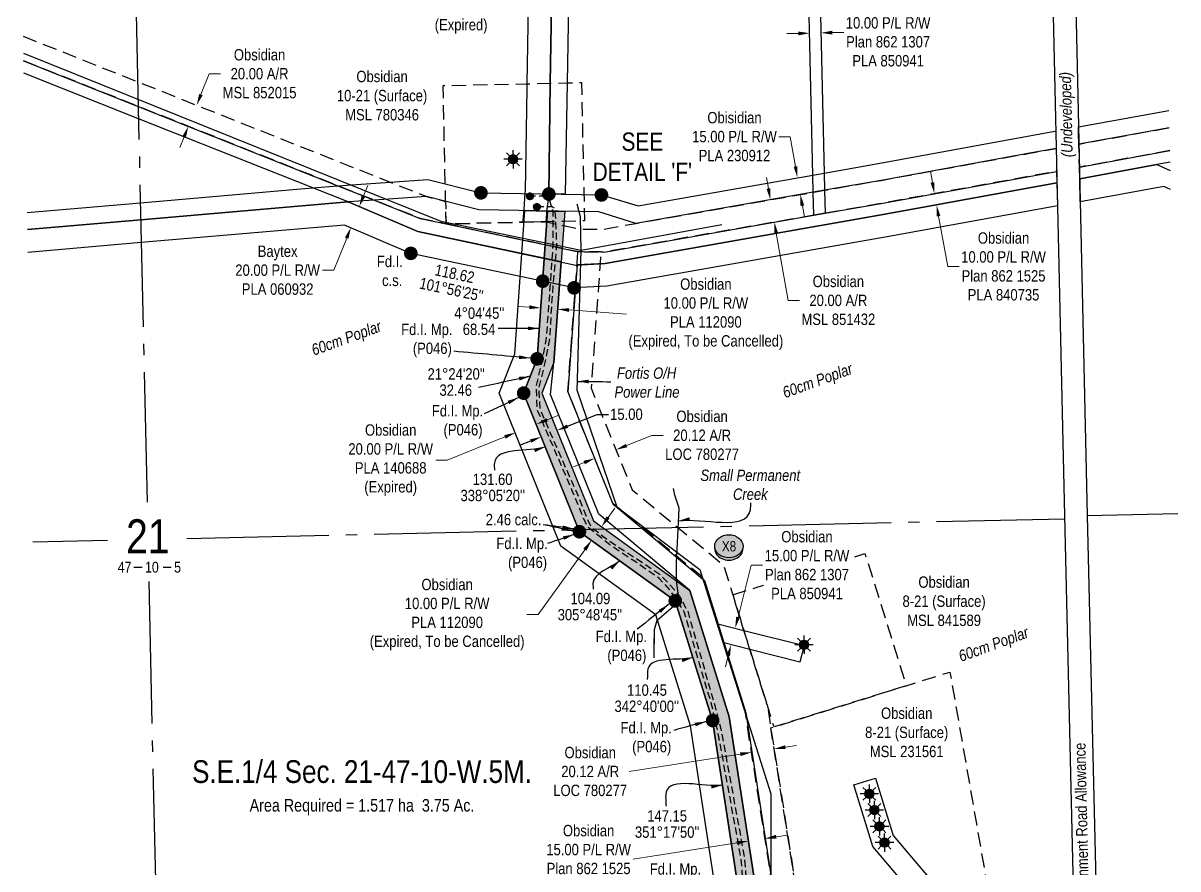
# Model space of a CAD drawing. Extents: x 606847 to 616975, y 5877213 to 5883625.
# Drawn here: x 606865 to 607882, y 5880820 to 5881564 of the extents above; entities that cross this region are included whole.
import ezdxf
from ezdxf.enums import TextEntityAlignment as Align

# ---------------------------------------------------------------- set-up
doc = ezdxf.new("R2010")
doc.units = 0
doc.header["$LTSCALE"] = 5
doc.header["$PDMODE"] = 34
doc.header["$PDSIZE"] = 0.03
for name, pattern in [('foc-ACCESSROAD', [3.75, 2.5, -1.25]), ('foc-QUARTERLINE', [33, 25, -3, 2, -3]), ('UG_PIPE', [1.875, 1.25, -0.625])]:
    doc.linetypes.add(name, pattern=pattern)
doc.layers.get('Defpoints').update_dxf_attribs({"color": 9})
for name, color, linetype in [('10', 1, 'Continuous'), ('9', 3, 'Continuous'), ('AS-PIPE-UG', 44, 'UG_PIPE'), ('AS-POWER', 104, 'foc-POWER'), ('AS-POWER-T', 104, 'Continuous'), ('AS-SYMBOL', 7, 'Continuous'), ('C-AR', 13, 'foc-ACCESSROAD'), ('C-RW', 13, 'Continuous'), ('C-SYMBOL', 7, 'Continuous'), ('C-WS', 13, 'foc-ACCESSROAD'), ('C-WS-S', 8, 'Continuous'), ('DETAIL-T', 7, 'Continuous'), ('F-RW', 190, 'Continuous'), ('L-AREAREQUIRED', 7, 'Continuous'), ('L-BD', 7, 'Continuous'), ('L-MON', 1, 'Continuous'), ('L-QSEC', 8, 'foc-QUARTERLINE'), ('L-ROAD-T', 7, 'Continuous'), ('L-SEC', 7, 'Continuous'), ('L-SECLBL', 7, 'Continuous'), ('L-SECQ', 8, 'foc-QUARTERLINE'), ('P-CROSSINGS', 250, 'Continuous'), ('P-PROPOSED', 10, 'Continuous'), ('P-PROPOSED-H', 21, 'Continuous'), ('P-TXT', 4, 'Continuous'), ('T-BUSH-T', 110, 'Continuous'), ('T-WATER', 160, 'Continuous'), ('T-WATER-T', 170, 'Continuous')]:
    doc.layers.add(name, color=color, linetype=linetype)
for name, color, linetype, lineweight in [('C-AR-T', 13, 'Continuous', 9), ('C-RW-T', 13, 'Continuous', 9), ('C-WS-T', 13, 'Continuous', 9), ('F-RW-T', 190, 'Continuous', 9), ('T-TEXT', 48, 'Continuous', 18)]:
    doc.layers.add(name, color=color, linetype=linetype, lineweight=lineweight)
doc.styles.add('100L', font='ARIALN.TTF', dxfattribs={"height": 11})
doc.styles.add('175L', font='ARIALN.TTF', dxfattribs={"height": 20})
doc.styles.add('80CG', font='ARIALN.TTF', dxfattribs={"height": 10})
doc.styles.add('80L', font='ARIALN.TTF', dxfattribs={"height": 10})
doc.styles.add('80LS', font='ARIALNI.TTF', dxfattribs={"height": 10})
doc.styles.add('Crossing', font='ARIALN.TTF', dxfattribs={"height": 10})
doc.styles.add('foc-LtypeFont', font='ARIALN.TTF', dxfattribs={"height": 7.35})
doc.styles.add('SIMPLEX', font='ARIALN.TTF')
doc.linetypes.add('foc-POWER', pattern='A,6,-1,["P",foc-LtypeFont,S=0.2,R=0,X=-0.625,Y=-0.75],-1.24,4', length=12.24)
doc.linetypes.add('foc-TOPO-flowdirection-NOLINE', pattern='A,0,[">",foc-LtypeFont,S=0.3,R=0,X=0,Y=-0.945],-20,[">",foc-LtypeFont,S=0.3,R=0,X=0,Y=-0.945],0', length=20)
doc.dimstyles.new('Compass 5 000', dxfattribs={"dimscale": 5, "dimtxt": 9, "dimasz": 2, "dimexe": 0.2, "dimexo": 0.0625, "dimgap": 0.5, "dimtad": 0, "dimtih": 1, "dimtoh": 1, "dimzin": 0, "dimdsep": 46, "dimtxsty": '80CG', "dimcen": 0.1, "dimse1": 1, "dimse2": 1, "dimclrd": 256, "dimclrt": 256, "dimaunit": 1, "dimadec": 4, "dimazin": 0, "dimtfac": 0.06, "dimtofl": 0, "dimtmove": 0, "dimatfit": 1, "dimfxl": 0.2, "dimtolj": 1, "dimtzin": 0, "dimlwd": -1, "dimarcsym": 0})

# ---------------------------------------------------------------- blocks, each defined once
blk = doc.blocks.new('L-SECLBL')
at = {"layer": '9', "color": 7}
for p, q in [((-5.1, -27.8), (-12.3, -27.8)), ((20.7, -27.8), (13.5, -27.8))]:
    blk.add_line(p, q, dxfattribs=at)
at = {"layer": '10', "color": 2, "style": 'SIMPLEX'}
blk.add_attdef('SEC', text='', height=30, dxfattribs=at).set_placement((0, 0), align=Align.MIDDLE)
at = {"layer": '10', "color": 5, "style": '80L'}
blk.add_attdef('TWP', text='', height=9.5, dxfattribs=at).set_placement((-14.4, -27.4), align=Align.MIDDLE_RIGHT)
blk.add_attdef('RGE', text='', height=9.5, dxfattribs=at).set_placement((3.6, -27.4), align=Align.MIDDLE_CENTER)
blk.add_attdef('MER', text='', height=9.5, dxfattribs=at).set_placement((23.2, -27.4), align=Align.MIDDLE_LEFT)
blk = doc.blocks.new('*D420')
at = {"layer": 'Defpoints', "color": 0, "transparency": 16777216}
for p in [(607192.3, 5881390.4), (607153.7, 5881384.3), (607184.9, 5881371.9)]:
    blk.add_point(p, dxfattribs=at)
at = {"layer": 'F-RW-T', "transparency": 16777216}
for p, q in [((607164.8, 5881412.1), (607168.5, 5881421.4)), ((607150, 5881375), (607138.8, 5881346.7)), ((607138.8, 5881346.7), (607128.8, 5881346.7))]:
    blk.add_line(p, q, dxfattribs=at)
for points in [[(607163.2, 5881412.8), (607166.3, 5881411.5), (607161.1, 5881402.9)], [(607148.4, 5881375.6), (607151.5, 5881374.4), (607153.7, 5881384.3)]]:
    blk.add_solid(points, dxfattribs=at)
at = {"layer": 'F-RW-T', "transparency": 16777216, "insert": (607089.2, 5881346.7), "char_height": 10, "attachment_point": 5, "style": '80CG'}
blk.add_mtext('\\A1;Baytex\\P20.00 P/L R/W\\PPLA 060932', dxfattribs=at)
blk = doc.blocks.new('*D430')
at = {"layer": 'C-AR-T', "transparency": 16777216}
for p, q in [((607396.2, 5881192.3), (607418.5, 5881201.3)), ((607418.5, 5881201.3), (607428.5, 5881201.3)), ((607359, 5881177.3), (607349.7, 5881173.6))]:
    blk.add_line(p, q, dxfattribs=at)
for points in [[(607395.6, 5881193.8), (607396.9, 5881190.8), (607387, 5881188.6)], [(607358.4, 5881178.9), (607359.6, 5881175.8), (607368.3, 5881181)]]:
    blk.add_solid(points, dxfattribs=at)
at = {"layer": 'Defpoints', "color": 0, "transparency": 16777216}
for p in [(607366.3, 5881186), (607385, 5881193.5), (607387, 5881188.6)]:
    blk.add_point(p, dxfattribs=at)
at = {"layer": 'C-AR-T', "transparency": 16777216, "insert": (607462.8, 5881201.3), "char_height": 10, "attachment_point": 5, "style": '80CG'}
blk.add_mtext('\\A1;Obsidian\\P20.12 A/R\\PLOC 780277', dxfattribs=at)
blk = doc.blocks.new('*D431')
at = {"layer": 'C-AR-T', "transparency": 16777216}
for p, q in [((607536.1, 5880926.8), (607545.9, 5880928.3)), ((607496.4, 5880920.6), (607398.6, 5880905.3))]:
    blk.add_line(p, q, dxfattribs=at)
for points in [[(607496.2, 5880922.2), (607496.7, 5880918.9), (607506.3, 5880922.1)], [(607535.8, 5880928.4), (607536.3, 5880925.1), (607526.2, 5880925.2)]]:
    blk.add_solid(points, dxfattribs=at)
at = {"layer": 'Defpoints', "color": 0, "transparency": 16777216}
for p in [(607506.3, 5880922.1), (607509, 5880905), (607528.9, 5880908.1)]:
    blk.add_point(p, dxfattribs=at)
at = {"layer": 'C-AR-T', "transparency": 16777216, "insert": (607364.3, 5880905.3), "char_height": 10, "attachment_point": 5, "style": '80CG'}
blk.add_mtext('\\A1;Obsidian\\P20.12 A/R\\PLOC 780277', dxfattribs=at)
blk = doc.blocks.new('*D441')
at = {"layer": 'C-AR-T', "transparency": 16777216}
for p, q in [((607521.2, 5881418.6), (607519.5, 5881428.4)), ((607528.1, 5881379.2), (607538.5, 5881320.1)), ((607538.5, 5881320.1), (607548.5, 5881320.1))]:
    blk.add_line(p, q, dxfattribs=at)
for points in [[(607522.8, 5881418.8), (607519.5, 5881418.3), (607522.9, 5881408.7)], [(607529.7, 5881379.5), (607526.5, 5881378.9), (607526.4, 5881389)]]:
    blk.add_solid(points, dxfattribs=at)
at = {"layer": 'Defpoints', "color": 0, "transparency": 16777216}
for p in [(607456.1, 5881397), (607526.4, 5881389), (607459.6, 5881377.3)]:
    blk.add_point(p, dxfattribs=at)
at = {"layer": 'C-AR-T', "transparency": 16777216, "insert": (607582.7, 5881320.1), "char_height": 10, "attachment_point": 5, "style": '80CG'}
blk.add_mtext('\\A1;Obsidian\\P20.00 A/R\\PMSL 851432', dxfattribs=at)
blk = doc.blocks.new('*D442')
at = {"layer": 'C-AR-T', "transparency": 16777216}
for p, q in [((607021.7, 5881501.3), (607029, 5881519.7)), ((607029, 5881519.7), (607039, 5881519.7)), ((607006.9, 5881464.2), (607003.2, 5881454.9))]:
    blk.add_line(p, q, dxfattribs=at)
for points in [[(607020.1, 5881501.9), (607023.2, 5881500.7), (607018, 5881492)], [(607005.4, 5881464.8), (607008.5, 5881463.5), (607010.6, 5881473.4)]]:
    blk.add_solid(points, dxfattribs=at)
at = {"layer": 'Defpoints', "color": 0, "transparency": 16777216}
for p in [(607018, 5881492), (607034, 5881485.6), (607026.6, 5881467.1)]:
    blk.add_point(p, dxfattribs=at)
at = {"layer": 'C-AR-T', "transparency": 16777216, "insert": (607073.3, 5881519.7), "char_height": 10, "attachment_point": 5, "style": '80CG'}
blk.add_mtext('\\A1;Obsidian\\P20.00 A/R\\PMSL 852015', dxfattribs=at)
blk = doc.blocks.new('*D456')
at = {"layer": 'C-RW-T', "transparency": 16777216}
for p, q in [((607547.4, 5881555.2), (607537.4, 5881555)), ((607577.4, 5881555.9), (607587.4, 5881556.1))]:
    blk.add_line(p, q, dxfattribs=at)
for points in [[(607547.4, 5881556.9), (607547.5, 5881553.5), (607557.4, 5881555.4)], [(607577.4, 5881557.6), (607577.4, 5881554.2), (607567.4, 5881555.7)]]:
    blk.add_solid(points, dxfattribs=at)
at = {"layer": 'Defpoints', "color": 0, "transparency": 16777216}
for p in [(607567.4, 5881555.7), (607558.2, 5881520.1), (607568.2, 5881520.4)]:
    blk.add_point(p, dxfattribs=at)
at = {"layer": 'C-RW-T', "transparency": 16777216, "insert": (607626.5, 5881556.1), "char_height": 10, "attachment_point": 5, "style": '80CG'}
blk.add_mtext('\\A1;Obsidian\\P10.00 P/L R/W\\PPlan 862 1307\\PPLA 850941', dxfattribs=at)
blk = doc.blocks.new('*D457')
at = {"layer": 'C-RW-T', "transparency": 16777216}
for p, q in [((607665.5, 5881423.9), (607663.7, 5881433.8)), ((607670.9, 5881394.4), (607679, 5881350)), ((607679, 5881350), (607689, 5881350))]:
    blk.add_line(p, q, dxfattribs=at)
for points in [[(607667.2, 5881424.2), (607663.9, 5881423.6), (607667.3, 5881414.1)], [(607672.5, 5881394.7), (607669.3, 5881394.1), (607669.1, 5881404.3)]]:
    blk.add_solid(points, dxfattribs=at)
at = {"layer": 'Defpoints', "color": 0, "transparency": 16777216}
for p in [(607680.6, 5881416.5), (607669.1, 5881404.3), (607682.4, 5881406.7)]:
    blk.add_point(p, dxfattribs=at)
at = {"layer": 'C-RW-T', "transparency": 16777216, "insert": (607728.1, 5881350), "char_height": 10, "attachment_point": 5, "style": '80CG'}
blk.add_mtext('\\A1;Obsidian\\P10.00 P/L R/W\\PPlan 862 1525\\PPLA 840735', dxfattribs=at)
blk = doc.blocks.new('*D458')
at = {"layer": 'C-RW-T', "transparency": 16777216}
for p, q in [((607493.4, 5880842.5), (607402, 5880828.2)), ((607528, 5880847.9), (607537.9, 5880849.4))]:
    blk.add_line(p, q, dxfattribs=at)
for points in [[(607493.2, 5880844.1), (607493.7, 5880840.8), (607503.3, 5880844)], [(607527.8, 5880849.5), (607528.3, 5880846.2), (607518.1, 5880846.3)]]:
    blk.add_solid(points, dxfattribs=at)
at = {"layer": 'Defpoints', "color": 0, "transparency": 16777216}
for p in [(607502, 5880852.7), (607516.8, 5880855.1), (607503.3, 5880844)]:
    blk.add_point(p, dxfattribs=at)
at = {"layer": 'C-RW-T', "transparency": 16777216, "insert": (607362.9, 5880828.2), "char_height": 10, "attachment_point": 5, "style": '80CG'}
blk.add_mtext('\\A1;Obsidian\\P15.00 P/L R/W\\PPlan 862 1525\\PPLA 840735', dxfattribs=at)
blk = doc.blocks.new('*D472')
at = {"layer": 'C-RW-T', "transparency": 16777216}
for p, q in [((607310.8, 5881314.2), (607300.8, 5881314.9)), ((607345.7, 5881311.7), (607396.2, 5881308))]:
    blk.add_line(p, q, dxfattribs=at)
for points in [[(607310.9, 5881315.8), (607310.7, 5881312.5), (607320.8, 5881313.5)], [(607345.8, 5881313.3), (607345.6, 5881310), (607335.7, 5881312.4)]]:
    blk.add_solid(points, dxfattribs=at)
at = {"layer": 'Defpoints', "color": 0, "transparency": 16777216}
for p in [(607320.8, 5881313.5), (607319.6, 5881297.5), (607334.6, 5881296.4)]:
    blk.add_point(p, dxfattribs=at)
at = {"layer": 'C-RW-T', "transparency": 16777216, "insert": (607466.1, 5881308), "char_height": 10, "attachment_point": 5, "style": '80CG'}
blk.add_mtext('\\A1;Obsidian\\P10.00 P/L R/W\\PPLA 112090\\P(Expired, To be Cancelled)', dxfattribs=at)
blk = doc.blocks.new('*D474')
at = {"layer": 'C-RW-T', "transparency": 16777216}
for p, q in [((607300.2, 5881586.3), (607290.2, 5881586.4)), ((607340.2, 5881585.6), (607350.2, 5881585.4))]:
    blk.add_line(p, q, dxfattribs=at)
for points in [[(607300.2, 5881587.9), (607300.2, 5881584.6), (607310.2, 5881586.1)], [(607340.3, 5881587.3), (607340.2, 5881583.9), (607330.2, 5881585.8)]]:
    blk.add_solid(points, dxfattribs=at)
at = {"layer": 'Defpoints', "color": 0, "transparency": 16777216}
for p in [(607312.3, 5881704.5), (607332.3, 5881704.2), (607330.2, 5881585.8)]:
    blk.add_point(p, dxfattribs=at)
at = {"layer": 'C-RW-T', "transparency": 16777216, "insert": (607250.7, 5881586.4), "char_height": 10, "attachment_point": 5, "style": '80CG'}
blk.add_mtext('\\A1;Obsidian\\P20.00 P/L R/W\\PPLA 121077\\P(Expired)', dxfattribs=at)
blk = doc.blocks.new('*D483')
at = {"layer": 'C-RW-T', "transparency": 16777216}
for p, q in [((607326.4, 5881214.9), (607335.7, 5881218.7)), ((607289.3, 5881200), (607238.3, 5881179.5)), ((607238.3, 5881179.5), (607228.3, 5881179.5))]:
    blk.add_line(p, q, dxfattribs=at)
for points in [[(607325.8, 5881216.5), (607327, 5881213.4), (607317.1, 5881211.2)], [(607288.7, 5881201.5), (607289.9, 5881198.4), (607298.6, 5881203.7)]]:
    blk.add_solid(points, dxfattribs=at)
at = {"layer": 'Defpoints', "color": 0, "transparency": 16777216}
for p in [(607298.6, 5881203.7), (607301.1, 5881197.5), (607319.6, 5881204.9)]:
    blk.add_point(p, dxfattribs=at)
at = {"layer": 'C-RW-T', "transparency": 16777216, "insert": (607188.7, 5881179.5), "char_height": 10, "attachment_point": 5, "style": '80CG'}
blk.add_mtext('\\A1;Obsidian\\P20.00 P/L R/W\\PPLA 140688\\P(Expired)', dxfattribs=at)
blk = doc.blocks.new('*D484')
at = {"layer": 'C-RW-T', "transparency": 16777216}
for p, q in [((607540.4, 5881464.3), (607530.4, 5881464.3)), ((607545, 5881438), (607540.4, 5881464.3)), ((607551.1, 5881403.5), (607552.8, 5881393.7))]:
    blk.add_line(p, q, dxfattribs=at)
for points in [[(607546.7, 5881438.3), (607543.4, 5881437.7), (607546.7, 5881428.1)], [(607552.7, 5881403.8), (607549.4, 5881403.2), (607549.3, 5881413.4)]]:
    blk.add_solid(points, dxfattribs=at)
at = {"layer": 'Defpoints', "color": 0, "transparency": 16777216}
for p in [(607518.7, 5881423.2), (607546.7, 5881428.1), (607521.3, 5881408.4)]:
    blk.add_point(p, dxfattribs=at)
at = {"layer": 'C-RW-T', "transparency": 16777216, "insert": (607491.3, 5881464.3), "char_height": 10, "attachment_point": 5, "style": '80CG'}
blk.add_mtext('\\A1;Obisidian\\P15.00 P/L R/W\\PPLA 230912', dxfattribs=at)
blk = doc.blocks.new('*D495')
at = {"layer": 'C-RW-T', "transparency": 16777216}
for p, q in [((607494.4, 5881041.2), (607506, 5881087)), ((607506, 5881087), (607516, 5881087)), ((607485.8, 5881007.2), (607483.3, 5880997.5))]:
    blk.add_line(p, q, dxfattribs=at)
for points in [[(607492.8, 5881041.6), (607496, 5881040.8), (607491.9, 5881031.5)], [(607484.2, 5881007.7), (607487.4, 5881006.8), (607488.2, 5881016.9)]]:
    blk.add_solid(points, dxfattribs=at)
at = {"layer": 'Defpoints', "color": 0, "transparency": 16777216}
for p in [(607491.9, 5881031.5), (607524, 5881023.4), (607520.3, 5881008.8)]:
    blk.add_point(p, dxfattribs=at)
at = {"layer": 'C-RW-T', "transparency": 16777216, "insert": (607555.1, 5881087), "char_height": 10, "attachment_point": 5, "style": '80CG', "bg_fill": 3, "box_fill_scale": 1.1, "bg_fill_color": 256, "bg_fill_true_color": 13158600, "bg_fill_transparency": 0}
blk.add_mtext('\\A1;Obsidian\\P15.00 P/L R/W\\PPlan 862 1307\\PPLA 850941', dxfattribs=at)
blk = doc.blocks.new('GAS')
h = blk.add_hatch(color=255)
h.dxf.hatch_style = 1
edge = h.paths.add_edge_path()
edge.add_arc((0, 0), 0.9, 0, 360)
for p, q in [((-0.81, 0), (-1.62, 0)), ((-0.57, 0.57), (-1.14, 1.14)), ((0, 0.81), (0, 1.62)), ((0.57, 0.57), (1.14, 1.14)), ((1.62, 0), (0.81, 0)), ((-0.57, -0.57), (-1.14, -1.14)), ((0, -0.81), (0, -1.62)), ((1.14, -1.14), (0.57, -0.57))]:
    blk.add_line(p, q)
blk.add_circle((0, 0), 0.8)
blk = doc.blocks.new('fdia')
at = {"color": 255, "const_width": 1}
blk.add_lwpolyline([(-0.5, 0, 1), (0.5, 0, 1)], format="xyb", close=True, dxfattribs=at)
blk = doc.blocks.new('Fdiaa')
blk.add_blockref('fdia', (0, 0))
blk = doc.blocks.new('fdib')
at = {"color": 1, "const_width": 1.6}
blk.add_lwpolyline([(-0.4, 0, 1), (0.4, 0, 1)], format="xyb", close=True, dxfattribs=at)
at = {"color": 1}
blk.add_circle((0, 0), 0.8, dxfattribs=at)
blk = doc.blocks.new('Fdibb')
blk.add_blockref('fdib', (0, 0))
blk = doc.blocks.new('fdicc')
for name in ['Fdibb', 'Fdiaa']:
    blk.add_blockref(name, (0, 0))
blk = doc.blocks.new('FDI')
blk.add_blockref('fdicc', (0, 0))
blk = doc.blocks.new('RISER')
h = blk.add_hatch(color=255)
h.dxf.hatch_style = 1
edge = h.paths.add_edge_path()
edge.add_arc((0, 0), 0.7, 0, 360)
blk.add_hatch(color=13).paths.add_polyline_path([(0.58, -0.15), (-0.58, -0.15, 0.774597)])
at = {"color": 13}
blk.add_line((-0.58, -0.15), (0.58, -0.15), dxfattribs=at)
blk.add_circle((0, 0), 0.6, dxfattribs=at)
blk = doc.blocks.new('*D562')
at = {"layer": 'C-RW-T', "transparency": 16777216}
for p, q in [((607380.1, 5881129), (607385.9, 5881137.1)), ((607359.6, 5881100.6), (607318.4, 5881043.5)), ((607318.4, 5881043.5), (607308.4, 5881043.5))]:
    blk.add_line(p, q, dxfattribs=at)
for points in [[(607378.7, 5881130), (607381.4, 5881128.1), (607374.2, 5881120.9)], [(607358.3, 5881101.6), (607361, 5881099.7), (607365.5, 5881108.8)]]:
    blk.add_solid(points, dxfattribs=at)
at = {"layer": 'Defpoints', "color": 0, "transparency": 16777216}
for p in [(607365.5, 5881108.8), (607393, 5881107.4), (607384.2, 5881095.2)]:
    blk.add_point(p, dxfattribs=at)
at = {"layer": 'C-RW-T', "transparency": 16777216, "insert": (607238.4, 5881043.5), "char_height": 10, "attachment_point": 5, "style": '80CG'}
blk.add_mtext('\\A1;Obsidian\\P10.00 P/L R/W\\PPLA 112090\\P(Expired, To be Cancelled)', dxfattribs=at)
blk = doc.blocks.new('*D580')
at = {"layer": 'Defpoints', "color": 0, "transparency": 16777216}
for p in [(607333.6, 5881209.4), (607319.7, 5881203.8), (607335.1, 5881205.6)]:
    blk.add_point(p, dxfattribs=at)
at = {"layer": 'P-TXT', "transparency": 16777216}
for p, q in [((607344.4, 5881209.4), (607370.3, 5881219.8)), ((607370.3, 5881219.8), (607380.3, 5881219.8)), ((607311.9, 5881196.3), (607302.6, 5881192.6))]:
    blk.add_line(p, q, dxfattribs=at)
for points in [[(607343.8, 5881210.9), (607345, 5881207.8), (607335.1, 5881205.6)], [(607311.3, 5881197.8), (607312.5, 5881194.8), (607321.2, 5881200)]]:
    blk.add_solid(points, dxfattribs=at)
at = {"layer": 'P-TXT', "transparency": 16777216, "insert": (607396.2, 5881219.8), "char_height": 10, "attachment_point": 5, "style": '80CG'}
blk.add_mtext('\\A1;15.00', dxfattribs=at)
blk = doc.blocks.new('xing2')
h = blk.add_hatch(color=50)
h.dxf.hatch_style = 1
edge = h.paths.add_edge_path()
edge.add_ellipse((0, 0), major_axis=(-12.5, 0), ratio=0.816297, start_angle=0, end_angle=360)
h = blk.add_hatch(color=250)
h.dxf.hatch_style = 1
edge = h.paths.add_edge_path()
edge.add_ellipse((0, -2), major_axis=(-12.5, 0), ratio=0.816297, start_angle=0, end_angle=180)
edge.add_line((12.5, -2), (12.5, 0))
edge.add_ellipse((0, 0), major_axis=(-12.5, 0), ratio=0.816297, start_angle=0, end_angle=180, ccw=False)
edge.add_line((-12.5, 0), (-12.5, -2))
at = {"color": 250}
blk.add_ellipse((0, 0), major_axis=(-12.5, 0), ratio=0.816297, dxfattribs=at)
blk.add_ellipse((0, -2), major_axis=(-12.5, 0), ratio=0.816297, start_param=0, end_param=3.141593, dxfattribs=at)
at = {"color": 250, "style": 'Crossing'}
blk.add_attdef('CROSSING', text='', height=9, dxfattribs=at).set_placement((0.1, 0), align=Align.MIDDLE_CENTER)
at = {"color": 250, "style": 'Crossing', "flags": 1}
for tag, p in [('OWNER', (0.1, -12.5)), ('DESCRIPTION', (0.1, -25.8)), ('LOCATION', (0.1, -39.3)), ('DWG_REF', (0.1, -52.8))]:
    blk.add_attdef(tag, text='', height=9, dxfattribs=at).set_placement(p, align=Align.MIDDLE_CENTER)

msp = doc.modelspace()

# ---------------------------------------------------------------- hatches: boundary and pattern name
at = {"layer": 'P-PROPOSED-H'}
h = msp.add_hatch(color=256, dxfattribs=at)
h.dxf.hatch_style = 1
h.paths.add_polyline_path([(607341.861, 5881398.54), (607332.362, 5881265.34), (607321.861, 5881238.551), (607367.11, 5881126.057), (607452.016, 5881064.792), (607486.732, 5880953.556), (607509.351, 5880805.779), (607507.56, 5880705.721), (607501.672, 5880676.753), (607524.363, 5880638.081), (607346.556, 5880494.057), (607321.158, 5880362.378), (607280.597, 5880325.528), (607258.027, 5880329.806), (607205.086, 5880293.784), (607277.214, 5880200.447), (607265.356, 5880191.271), (607183.481, 5880297.219), (607254.723, 5880345.693), (607276.046, 5880341.651), (607307.381, 5880370.119), (607332.869, 5880502.266), (607504.905, 5880641.615), (607485.835, 5880674.115), (607492.593, 5880707.362), (607494.337, 5880804.772), (607472.082, 5880950.169), (607439.191, 5881055.556), (607354.818, 5881116.437), (607305.728, 5881238.48), (607317.569, 5881268.685), (607326.848, 5881398.805)])

# ---------------------------------------------------------------- linework, layer by layer
at = {"layer": 'AS-POWER', "flags": 128}
for points in [[(606865.511, 5881537.852), (607232.713, 5881389.964), (607356.374, 5881364.291)], [(607352.838, 5881240.489), (607356.374, 5881364.291), (607355.737, 5881393.635), (607352.754, 5881404.899)], [(607356.374, 5881364.291), (607480.194, 5881387.01)], [(607352.838, 5881240.489), (607387.67, 5881138.227), (607460.913, 5881083.123), (607523.368, 5880885.638), (607523.421, 5880778.226), (607521.527, 5880680.735), (607580.172, 5880552.546), (607648.119, 5880430.306)]]:
    msp.add_lwpolyline(points, dxfattribs=at)
at = {"layer": 'C-AR', "flags": 128}
msp.add_lwpolyline([(607616.59, 5880490.674), (607615.393, 5880489.443), (607598.124, 5880514.373), (607559.517, 5880598.221), (607550.886, 5880616.971), (607542.251, 5880635.724), (607521.527, 5880680.735), (607521.689, 5880689.096), (607524.013, 5880808.683), (607500.566, 5880958.796), (607481.906, 5881018.547), (607476.66, 5881035.343), (607464.148, 5881075.41), (607407.455, 5881122.131), (607384.335, 5881141.195), (607344.655, 5881239.784), (607351.408, 5881333.122), (607352.854, 5881353.112), (607353.577, 5881363.095), (607373.737, 5881362.779), (607373.014, 5881352.794), (607371.568, 5881332.803), (607365.07, 5881242.978), (607401.095, 5881153.467), (607438.285, 5881122.811), (607481.577, 5881087.132), (607489.761, 5881060.924), (607495.875, 5881041.343), (607499.56, 5881029.548), (607501.121, 5881024.548), (607504.856, 5881012.731), (607520.225, 5880963.374), (607523.301, 5880943.681), (607544.175, 5880810.052), (607542.694, 5880733.875), (607541.743, 5880684.96), (607541.935, 5880684.543), (607548.172, 5880670.976), (607550.241, 5880666.506), (607560.09, 5880645.134), (607566.911, 5880630.308), (607575.636, 5880611.399), (607615.676, 5880524.39), (607629.699, 5880504.144), (607616.59, 5880490.674)], close=True, dxfattribs=at)
at = {"layer": 'C-RW'}
for points in [[(607611.404, 5882031.273), (607612.982, 5881961.484), (607613.662, 5881931.329), (607614.022, 5881915.489), (607607.351, 5881914.502), (607350.223, 5881876.453), (607349.874, 5881856.184), (607343.951, 5881511.633), (607342.263, 5881413.529), (607327.914, 5881413.759), (607328.943, 5881511.307), (607334.835, 5881853.958), (607335.183, 5881874.228), (607335.444, 5881889.43), (607598.722, 5881928.389), (607598.664, 5881930.996), (607597.985, 5881961.151), (607596.414, 5882030.941)], [(607334.835, 5881853.958), (607328.943, 5881511.307), (607327.914, 5881413.759), (607326.206, 5881400.573), (607325.382, 5881389.261), (607324.976, 5881389.397), (607305.281, 5881388.97), (607305.418, 5881390.721), (607306.11, 5881400.106), (607307.198, 5881415.124), (607307.3, 5881416.525), (607308.847, 5881506.5), (607308.922, 5881510.872), (607315.115, 5881871.259)], [(606865.661, 5881531.084), (606966.535, 5881490.971), (607142.327, 5881421.067), (607174.256, 5881408.372), (607214.534, 5881392.356), (607237.489, 5881387.499), (607304.181, 5881373.389), (607323.938, 5881369.21), (607338.757, 5881366.074), (607352.776, 5881363.108), (607353.577, 5881363.095), (607373.737, 5881362.779), (607376.594, 5881362.734), (607561.078, 5881395.122), (607571.036, 5881396.871), (607623.702, 5881406.116), (607774.839, 5881433.758), (607775.065, 5881423.638), (607625.431, 5881396.271), (607377.388, 5881352.725), (607352.725, 5881351.33), (607346.414, 5881264.093), (607344.749, 5881239.55), (607384.361, 5881141.131), (607465.019, 5881073.453), (607501.382, 5880956.943), (607524.365, 5880806.787)], [(607509.351, 5880805.779), (607486.732, 5880953.556), (607452.016, 5881064.792), (607371.851, 5881132.054), (607329.45, 5881237.404), (607332.362, 5881265.34), (607338.686, 5881354.018), (607212.489, 5881380.703), (607151.192, 5881406.786), (607120.094, 5881419.151), (606966.776, 5881480.12), (606865.902, 5881520.231)], [(607873.962, 5881472.218), (607794.418, 5881457.674), (607794.192, 5881467.788), (607794.079, 5881472.825), (607873.623, 5881487.391)], [(606868.625, 5881397.485), (606968.418, 5881406.083), (607106.103, 5881417.946), (607120.094, 5881419.151), (607142.327, 5881421.067), (607150.036, 5881421.732), (607188.112, 5881424.347), (607221.392, 5881426.635), (607268.137, 5881414.834), (607374.21, 5881412.967), (607406.472, 5881403.467), (607560.269, 5881430.514), (607570.227, 5881432.266), (607617.634, 5881440.604), (607773.234, 5881469.04), (607774.047, 5881469.165), (607774.386, 5881454.011), (607752.567, 5881449.979), (607620.288, 5881425.85), (607570.574, 5881417.108), (607560.615, 5881415.357), (607404.485, 5881387.907), (607371.919, 5881398.011), (607266.144, 5881399.873), (607220.329, 5881411.537), (607174.256, 5881408.372), (607151.192, 5881406.786), (607107.39, 5881403.011), (606968.751, 5881391.065), (606868.959, 5881382.465)], [(607874.641, 5881441.876), (607862.92, 5881439.729), (607795.097, 5881427.307), (607794.87, 5881437.427), (607874.414, 5881451.996)], [(607474.318, 5880803.429), (607452.549, 5880945.653), (607422.092, 5881043.242), (607338.429, 5881103.61), (607284.218, 5881238.385), (607297.845, 5881273.145), (607306.83, 5881399.157), (607326.848, 5881398.805), (607317.569, 5881268.685), (607305.728, 5881238.48), (607354.818, 5881116.437), (607439.191, 5881055.556), (607472.082, 5880950.169), (607494.337, 5880804.772)], [(607494.337, 5880804.772), (607472.082, 5880950.169), (607439.191, 5881055.556), (607354.818, 5881116.437), (607305.728, 5881238.48), (607317.569, 5881268.685), (607326.848, 5881398.805), (607341.861, 5881398.54), (607332.362, 5881265.34), (607321.861, 5881238.551), (607367.11, 5881126.057), (607452.016, 5881064.792), (607486.732, 5880953.556), (607509.351, 5880805.779)], [(607661.636, 5880781.828), (607613.094, 5880839.183), (607596.246, 5880893.626), (607615.363, 5880899.541), (607621.278, 5880880.424), (607631.005, 5880848.995), (607681.17, 5880789.705)]]:
    msp.add_lwpolyline(points, dxfattribs=at)
for points in [[(607571.036, 5881396.871), (607561.078, 5881395.122), (607560.615, 5881415.357), (607560.269, 5881430.514), (607556.187, 5881609.121), (607566.18, 5881609.35), (607570.227, 5881432.265), (607570.574, 5881417.108), (607571.036, 5881396.871)], [(607552.594, 5881016.128), (607548.914, 5881001.592), (607504.856, 5881012.731), (607481.906, 5881018.547), (607476.66, 5881035.343), (607499.56, 5881029.548), (607552.594, 5881016.128)]]:
    msp.add_lwpolyline(points, close=True, dxfattribs=at)
at = {"layer": 'C-WS', "flags": 128}
for points in [[(606865.18, 5881552.761), (606966.054, 5881512.649), (607188.112, 5881424.347), (607220.329, 5881411.537), (607237.06, 5881407.278), (607237.489, 5881387.499), (607214.534, 5881392.356), (607174.256, 5881408.372), (607142.327, 5881421.067), (606966.535, 5881490.971), (606865.661, 5881531.084)], [(607874.414, 5881451.996), (607794.87, 5881437.427), (607794.418, 5881457.674), (607873.962, 5881472.218)]]:
    msp.add_lwpolyline(points, dxfattribs=at)
for points in [[(607359.013, 5881401.335), (607359.256, 5881390.142), (607341.228, 5881389.75), (607340.468, 5881389.724), (607326.132, 5881389.233), (607325.382, 5881389.261), (607324.976, 5881389.397), (607305.281, 5881388.97), (607237.489, 5881387.499), (607237.044, 5881407.992), (607236.71, 5881423.386), (607234.847, 5881509.265), (607294.019, 5881510.548), (607308.922, 5881510.872), (607328.943, 5881511.307), (607343.951, 5881511.633), (607356.614, 5881511.908), (607358.688, 5881416.316), (607359.013, 5881401.335)], [(607561.078, 5881395.122), (607376.594, 5881362.734), (607373.737, 5881362.779), (607353.577, 5881363.095), (607352.776, 5881363.108), (607338.757, 5881366.074), (607323.938, 5881369.21), (607304.181, 5881373.389), (607237.489, 5881387.499), (607305.281, 5881388.97), (607324.976, 5881389.397), (607325.382, 5881389.261), (607326.132, 5881389.233), (607340.211, 5881386.177), (607340.944, 5881386.019), (607355.017, 5881383.041), (607375.009, 5881382.726), (607404.485, 5881387.907), (607560.615, 5881415.357), (607570.574, 5881417.108), (607620.28, 5881425.848), (607752.567, 5881449.982), (607774.386, 5881454.011), (607774.839, 5881433.758), (607623.702, 5881406.116), (607571.036, 5881396.871), (607561.078, 5881395.122)], [(607642.47, 5880980.897), (607526.102, 5880944.555), (607520.225, 5880963.374), (607504.856, 5881012.731), (607501.121, 5881024.548), (607499.56, 5881029.548), (607495.875, 5881041.343), (607489.761, 5881060.924), (607606.131, 5881097.266), (607642.47, 5880980.897)], [(607599.569, 5880756.805), (607542.694, 5880733.875), (607544.175, 5880810.052), (607523.301, 5880943.681), (607526.102, 5880944.555), (607597.832, 5880966.956), (607642.47, 5880980.897), (607680.893, 5880992.897), (607714.06, 5880802.966), (607681.17, 5880789.705), (607661.652, 5880781.835), (607618.582, 5880764.471), (607617.652, 5880764.096), (607617.185, 5880763.907), (607600.329, 5880757.111), (607599.569, 5880756.805)]]:
    msp.add_lwpolyline(points, close=True, dxfattribs=at)
at = {"layer": 'F-RW'}
for points in [[(607875.177, 5881417.872), (607869.181, 5881420.532), (607795.55, 5881407.045), (607795.097, 5881427.307), (607862.92, 5881439.729), (607874.806, 5881434.455)], [(606868.959, 5881382.465), (606968.751, 5881391.065), (607107.39, 5881403.011), (607151.192, 5881406.786), (607212.489, 5881380.703), (607351.66, 5881351.274), (607377.388, 5881352.725), (607625.431, 5881396.271), (607775.065, 5881423.638), (607775.518, 5881403.378), (607628.962, 5881376.575), (607378.974, 5881332.687), (607350.089, 5881331.173), (607206.435, 5881361.55), (607148.162, 5881386.457), (606969.196, 5881371.035), (606869.403, 5881362.436)]]:
    msp.add_lwpolyline(points, dxfattribs=at)
at = {"layer": 'L-QSEC', "flags": 128}
for points in [[(606957.086, 5881916.814), (606974.264, 5881142.593)], [(607801.725, 5881130.834), (607881.556, 5881132.573)], [(606975.816, 5881072.64), (606992.772, 5880308.412)]]:
    msp.add_lwpolyline(points, dxfattribs=at)
at = {"layer": 'L-SEC', "flags": 128}
for points in [[(607763.64, 5881934.657), (607781.621, 5881130.396)], [(607783.744, 5881935.093), (607801.725, 5881130.834)], [(607781.621, 5881130.396), (607800.573, 5880323.967)], [(607801.725, 5881130.834), (607820.679, 5880324.422)]]:
    msp.add_lwpolyline(points, dxfattribs=at)
at = {"layer": 'L-SECQ', "flags": 128}
for points in [[(607009.201, 5881110.623), (607781.681, 5881127.868)], [(606873.652, 5881107.597), (606939.33, 5881109.063)]]:
    msp.add_lwpolyline(points, dxfattribs=at)
at = {"layer": 'T-WATER', "flags": 128}
msp.add_lwpolyline([(607420.553, 5881005.349), (607420.976, 5881030.282), (607423.229, 5881038.587), (607437.492, 5881050.966), (607442.73, 5881056.195), (607440.333, 5881072.824), (607440.334, 5881089.331), (607442.165, 5881130.318), (607442.589, 5881137.096), (607438.915, 5881148.714), (607437.643, 5881154.644)], dxfattribs=at)
at = {"layer": 'T-WATER', "linetype": 'foc-TOPO-flowdirection-NOLINE', "flags": 128}
msp.add_lwpolyline([(607420.717, 5881015.045), (607420.976, 5881030.282), (607423.229, 5881038.587), (607437.492, 5881050.966), (607442.73, 5881056.195), (607440.333, 5881072.824), (607440.334, 5881089.331), (607442.165, 5881130.318), (607442.589, 5881137.096), (607438.915, 5881148.714), (607437.643, 5881154.644)], dxfattribs=at)

# ---------------------------------------------------------------- block references
at = {"layer": 'AS-SYMBOL', "xscale": 4.99790845, "yscale": 4.99790845, "zscale": 4.99790845}
for p in [(607311.274, 5881411.789), (607317.399, 5881402.441)]:
    msp.add_blockref('RISER', p, dxfattribs=at)
at = {"layer": 'C-WS-S', "xscale": 4.99790845, "yscale": 4.99790845, "zscale": 4.99790845}
for p in [(607296.411, 5881444.4), (607610.012, 5880885.637), (607614.421, 5880871.38), (607618.899, 5880857.013), (607623.307, 5880842.756)]:
    msp.add_blockref('GAS', p, dxfattribs=at)
at = {"layer": 'L-MON', "xscale": 4.99790845, "yscale": 4.99790845, "zscale": 4.99790845}
for p in [(607268.137, 5881414.834), (607327.914, 5881413.759), (607374.21, 5881412.967), (607322.464, 5881337.048), (607350.089, 5881331.173), (607317.569, 5881268.685), (607305.728, 5881238.48), (607354.818, 5881116.437), (607439.191, 5881055.556), (607472.082, 5880950.169)]:
    msp.add_blockref('FDI', p, dxfattribs=at)
at = {"layer": 'L-SECLBL', "xscale": 0.9995840000000001, "yscale": 0.9995840000000001, "zscale": 0.9995840000000001}
msp.add_blockref('L-SECLBL', (606974.929, 5881112.612), dxfattribs=at).add_auto_attribs({'SEC': '21', 'TWP': '47', 'RGE': '10', 'MER': '5'})

# ---------------------------------------------------------------- texts
at = {"layer": 'AS-POWER-T', "insert": (607385.305, 5881261.134), "char_height": 9.9958, "attachment_point": 1, "style": '80L'}
msp.add_mtext_dynamic_manual_height_columns('\\pi2.5523;{\\fArial Narrow|b0|i1|c0|p34;Fortis O/H\\P\\pi0.32613;Power Line}', width=57.09513, gutter_width=49.979, heights=[0], dxfattribs=at)
at = {"layer": 'C-SYMBOL', "color": 3, "style": '175L'}
msp.add_text('S.E.1/4 Sec. 21-47-10-W.5M.', height=19.99163, dxfattribs=at).set_placement((607163.468, 5880889.259), align=Align.BOTTOM_CENTER)
at = {"layer": 'C-WS-T', "char_height": 9.99584, "width": 78.96209, "attachment_point": 2, "line_spacing_factor": 1.010437, "style": '80CG'}
for s, insert in [('Obsidian\\P10-21 (Surface)\\PMSL 780346', (607181.131, 5881522.298)), ('Obsidian\\P8-21 (Surface)\\PMSL 841589', (607675.773, 5881077.117)), ('Obsidian\\P8-21 (Surface)\\PMSL 231561', (607642.862, 5880961.635))]:
    msp.add_mtext(s, dxfattribs=dict(at, insert=insert))
at = {"layer": 'DETAIL-T', "color": 3, "insert": (607410.198, 5881446.639), "char_height": 15.9933, "width": 87.73038, "attachment_point": 5, "style": '80CG'}
msp.add_mtext("SEE\\PDETAIL 'F'", dxfattribs=at)
at = {"layer": 'L-AREAREQUIRED', "color": 5, "style": '100L'}
msp.add_text('Area Required = 1.517 ha  3.75 Ac.', height=10.9954, dxfattribs=at).set_placement((607163.468, 5880866.769), align=Align.BOTTOM_CENTER)
at = {"layer": 'L-BD', "style": '80L'}
for s, height, p in [('118.62', 9.9958, (607245.05, 5881343.678)), ("101°56'25''", 9.99582, (607242.103, 5881329.743))]:
    msp.add_text(s, height=height, rotation=348.0602, dxfattribs=at).set_placement(p, align=Align.MIDDLE)
for s, height, p in [("4°04'45''", 9.9958, (607266.73, 5881308.935)), ('68.54', 9.9958, (607266.465, 5881294.694)), ("21°24'20''", 9.9958, (607246.331, 5881255.379)), ('32.46', 9.9958, (607245.975, 5881241.139)), ('131.60', 9.9958, (607278.407, 5881162.613)), ("338°05'20''", 9.99582, (607278.525, 5881148.37)), ('2.46 calc.', 9.9958, (607296.886, 5881127.364)), ('104.09', 9.9958, (607364.503, 5881057.65)), ("305°48'45''", 9.99582, (607364.038, 5881043.414)), ('110.45', 9.9958, (607414.311, 5880977.005)), ("342°40'00''", 9.99582, (607414.076, 5880962.763)), ('147.15', 9.9958, (607432.011, 5880866.203)), ("351°17'50''", 9.99582, (607432.065, 5880851.959))]:
    msp.add_text(s, height=height, dxfattribs=at).set_placement(p, align=Align.MIDDLE)
at = {"layer": 'L-ROAD-T', "style": '80L'}
msp.add_text('Government Road Allowance', height=9.99584, rotation=91.280727, dxfattribs=at).set_placement((607796.854, 5880856.234), align=Align.MIDDLE_CENTER)
at = {"layer": 'T-BUSH-T', "char_height": 10, "attachment_point": 1, "rotation": 20, "style": '80L'}
for insert in [(607114.749, 5881279.671), (607529.403, 5881242.228), (607684.31, 5881010.042)]:
    msp.add_mtext_dynamic_manual_height_columns('{\\fArial Narrow|b0|i1|c0|p34; 60cm Poplar}', width=68.6212, gutter_width=47.5, heights=[0], dxfattribs=dict(at, insert=insert))
at = {"layer": 'T-TEXT', "style": '80LS'}
msp.add_text('(Undeveloped)', height=9.99584, rotation=91.280727, dxfattribs=at).set_placement((607783.181, 5881483.732), align=Align.MIDDLE_CENTER)

# ---------------------------------------------------------------- dimensions: what is measured, and where the dimension line sits
at = {"layer": 'C-AR-T'}
for base, p1, p2, angle, text, picture, middle in [((607017.984, 5881491.999), (607026.646, 5881467.068), (607034.024, 5881485.621), 68.314592, 'Obsidian\\P20.00 A/R\\PMSL 852015', '*D442', (607073.305, 5881519.669)), ((607526.368, 5881389.029), (607456.128, 5881396.987), (607459.583, 5881377.304), 279.957415, 'Obsidian\\P20.00 A/R\\PMSL 851432', '*D441', (607582.714, 5881320.149)), ((607386.97, 5881188.563), (607366.317, 5881185.962), (607384.992, 5881193.478), 21.923263, 'Obsidian\\P20.12 A/R\\PLOC 780277', '*D430', (607462.846, 5881201.271))]:
    dim = msp.add_linear_dim(base=base, p1=p1, p2=p2, angle=angle, text=text, dimstyle='Compass 5 000', dxfattribs=at)
    dim.commit()
    dim.dimension.update_dxf_attribs({"geometry": picture, "text_midpoint": middle, "dimtype": 161})
at = {"layer": 'C-RW-T'}
for base, p1, p2, angle, text, picture, middle in [((607330.223, 5881585.758), (607312.25, 5881704.52), (607332.259, 5881704.176), 359.014912, 'Obsidian\\P20.00 P/L R/W\\PPLA 121077\\P(Expired)', '*D474', (607250.677, 5881586.446)), ((607546.746, 5881428.136), (607521.296, 5881408.444), (607518.7, 5881423.204), 99.974109, 'Obisidian\\P15.00 P/L R/W\\PPLA 230912', '*D484', (607491.302, 5881464.288)), ((607669.109, 5881404.26), (607680.627, 5881416.527), (607682.425, 5881406.695), 280.364412, 'Obsidian\\P10.00 P/L R/W\\PPlan 862 1525\\PPLA 840735', '*D457', (607728.124, 5881349.97)), ((607320.773, 5881313.455), (607334.597, 5881296.392), (607319.621, 5881297.471), 175.878335, 'Obsidian\\P10.00 P/L R/W\\PPLA 112090\\P(Expired, To be Cancelled)', '*D472', (607466.149, 5881308.019))]:
    dim = msp.add_linear_dim(base=base, p1=p1, p2=p2, angle=angle, text=text, dimstyle='Compass 5 000', dxfattribs=at)
    dim.commit()
    dim.dimension.update_dxf_attribs({"geometry": picture, "text_midpoint": middle, "dimtype": 161})
dim = msp.add_aligned_dim(p1=(607558.221, 5881520.138), p2=(607568.214, 5881520.366), distance=35.303, text='Obsidian\\P10.00 P/L R/W\\PPlan 862 1307\\PPLA 850941', dimstyle='Compass 5 000', dxfattribs=at)
dim.commit()
dim.dimension.update_dxf_attribs({"geometry": '*D456', "text_midpoint": (607626.488, 5881556.117)})
at = {"layer": 'F-RW-T'}
dim = msp.add_linear_dim(base=(607153.687, 5881384.26), p1=(607192.283, 5881390.447), p2=(607184.889, 5881371.853), angle=248.315023, text='Baytex\\P20.00 P/L R/W\\PPLA 060932', dimstyle='Compass 5 000', dxfattribs=at)
dim.commit()
dim.dimension.update_dxf_attribs({"geometry": '*D420', "text_midpoint": (607089.219, 5881346.718), "dimtype": 161})
at = {"layer": 'P-TXT'}
dim = msp.add_linear_dim(base=(607335.103, 5881205.63), p1=(607319.674, 5881203.809), p2=(607333.584, 5881209.405), angle=21.911731, text='15.00', dimstyle='Compass 5 000', dxfattribs=at)
dim.commit()
dim.dimension.update_dxf_attribs({"geometry": '*D580', "text_midpoint": (607396.235, 5881219.787), "dimtype": 161})

# ---------------------------------------------------------------- leaders
at = {"layer": 'AS-POWER-T', "path_type": 1}
msp.add_leader([(607353.078, 5881248.869), (607382.584, 5881248.513)], dimstyle='Compass 5 000', override={"dimgap": 0.5, "dimtad": 0}, dxfattribs=at)
at = {"layer": 'L-BD', "path_type": 1}
for points in [[(607319.48, 5881295.482), (607283.167, 5881295.482)], [(607311.546, 5881253.321), (607266.058, 5881243.367)], [(607324.823, 5881191.007), (607280.02, 5881177.079), (607279.978, 5881170.576)], [(607390.261, 5881090.863), (607366.755, 5881070.814), (607366.955, 5881066.009)], [(607480.796, 5880893.236), (607431.094, 5880887.046), (607431.038, 5880874.755)]]:
    msp.add_leader(points, dimstyle='Compass 5 000', override={"dimgap": 0.5, "dimtad": 0}, dxfattribs=at)

# ---------------------------------------------------------------- next in the draw order: dimensions: what is measured, and where the dimension line sits
at = {"layer": 'C-RW-T'}
dim = msp.add_linear_dim(base=(607491.925, 5881031.48), p1=(607520.283, 5881008.83), p2=(607523.963, 5881023.373), angle=75.799276, text='Obsidian\\P15.00 P/L R/W\\PPlan 862 1307\\PPLA 850941', dimstyle='Compass 5 000', override={"dimtfill": 1}, dxfattribs=at)
dim.commit()
dim.dimension.update_dxf_attribs({"geometry": '*D495', "text_midpoint": (607555.062, 5881087.006), "dimtype": 161})

# ---------------------------------------------------------------- next in the draw order: linework, layer by layer
at = {"layer": 'AS-PIPE-UG', "flags": 128}
for points in [[(607204.915, 5880303.007), (607235.031, 5880322.269), (607257.163, 5880333.035), (607262.106, 5880334.319), (607271.67, 5880336.688), (607276.763, 5880337.969), (607285.93, 5880342.373), (607298.525, 5880352.807), (607310.921, 5880364.215), (607314.416, 5880373.155), (607317.702, 5880391.015), (607335.398, 5880479.245), (607339.487, 5880496.623), (607344.133, 5880503.404), (607351.952, 5880509.351), (607367.607, 5880521.022), (607386.55, 5880536.568), (607492.636, 5880623.249), (607504.228, 5880634.262), (607505.058, 5880635.573), (607506.311, 5880639.451), (607507.226, 5880645.983), (607506.486, 5880648.275), (607497.493, 5880667.2), (607494.408, 5880677.829), (607495.222, 5880687.372), (607496.372, 5880704.227), (607497.926, 5880721.463), (607499.583, 5880791.157), (607498.924, 5880806.1), (607497.19, 5880828.512), (607476.402, 5880942.074), (607474.057, 5880951.779), (607471.488, 5880963.405), (607447.026, 5881045.965), (607440.485, 5881056.319), (607434.915, 5881064.765), (607425.09, 5881075.302), (607404.747, 5881089.517), (607381.666, 5881104.774), (607361.787, 5881120.819), (607357.671, 5881130.405), (607348.562, 5881152.53), (607332.046, 5881190.674), (607317.802, 5881223.591), (607316.83, 5881244.391), (607322.282, 5881266.963), (607325.902, 5881287.078), (607328.345, 5881320.926), (607331.746, 5881368.907), (607331.648, 5881397.984), (607328.906, 5881407.743), (607326.953, 5881409.622), (607322.018, 5881411.767), (607311.274, 5881411.789)], [(607317.399, 5881402.441), (607318.353, 5881402.908), (607324.841, 5881402.796), (607330.971, 5881402.766), (607332.601, 5881401.58), (607333.302, 5881397.844), (607333.757, 5881391.22), (607334.661, 5881368.898), (607333.66, 5881358.299), (607330.517, 5881320.755), (607328.59, 5881287.544), (607324.705, 5881266.753), (607319.099, 5881243.483), (607319.861, 5881224.997), (607334.378, 5881191.437), (607352.487, 5881150.682), (607361.002, 5881129.526), (607364.921, 5881120.663), (607382.9, 5881107.126), (607407.017, 5881091.468), (607426.063, 5881078.491), (607438.586, 5881065.3), (607444.01, 5881057.671), (607450.084, 5881046.554), (607473.986, 5880963.381), (607476.671, 5880952.819), (607479.322, 5880942.954), (607500.101, 5880828.924), (607501.848, 5880805.55), (607502.541, 5880790.813), (607500.331, 5880721.276), (607498.567, 5880704.425), (607497.425, 5880687.406), (607496.8, 5880677.465), (607499.143, 5880667.839), (607508.33, 5880648.985), (607509.18, 5880646.369), (607507.936, 5880637.855), (607506.963, 5880635.035), (607506.019, 5880633.482), (607494.273, 5880621.566), (607387.417, 5880535.477), (607368.098, 5880520.606), (607352.659, 5880508.548), (607344.899, 5880502.488), (607340.917, 5880495.335), (607338.115, 5880479.758), (607319.82, 5880390.662), (607316.44, 5880373.061), (607312.416, 5880362.722), (607300.435, 5880351.633), (607286.549, 5880340.713), (607276.819, 5880336.478), (607265.819, 5880333.841), (607257.673, 5880332.023), (607233.411, 5880319.694), (607223.102, 5880312.551), (607206.099, 5880301.193), (607193.036, 5880292.909)]]:
    msp.add_lwpolyline(points, dxfattribs=at)

# ---------------------------------------------------------------- next in the draw order: block references
at = {"layer": 'C-WS-S', "xscale": 4.99790845, "yscale": 4.99790845, "zscale": 4.99790845}
msp.add_blockref('GAS', (607552.507, 5881016.891), dxfattribs=at)
at = {"layer": 'P-CROSSINGS', "xscale": 0.99958169, "yscale": 0.99958169, "zscale": 0.99958169}
msp.add_blockref('xing2', (607486.371, 5881103.639), dxfattribs=at).add_auto_attribs({'CROSSING': 'X8'})

# ---------------------------------------------------------------- next in the draw order: texts
at = {"layer": 'T-WATER-T', "insert": (607460.84, 5881171.143), "char_height": 9.99006, "attachment_point": 1, "style": '80L'}
msp.add_mtext_dynamic_manual_height_columns('\\pi0.47389,t130.34;{\\fArial Narrow|b0|i1|c0|p34;Small Permanent \\P\\pi29.132,t159;Creek}', width=88.35738, gutter_width=50, heights=[0], dxfattribs=at)

# ---------------------------------------------------------------- next in the draw order: leaders
at = {"layer": 'T-WATER-T', "path_type": 1}
msp.add_leader([(607441.971, 5881125.975), (607505.267, 5881135.837), (607505.682, 5881141.835)], dimstyle='Compass 5 000', override={"dimgap": 0.5, "dimtad": 0}, dxfattribs=at)

# ---------------------------------------------------------------- next in the draw order: texts
at = {"layer": 'L-MON', "insert": (607175.478, 5881359.424), "char_height": 9.99182, "attachment_point": 1, "style": '80L', "bg_fill": 3, "box_fill_scale": 1.1, "bg_fill_color": 256, "bg_fill_transparency": 0}
msp.add_mtext_dynamic_manual_height_columns('\\pi1.0702;Fd.I.\\P\\pi5.6435;c.s.', width=22.03526, gutter_width=50, heights=[0], dxfattribs=at)
at = {"layer": 'L-MON', "char_height": 9.99182, "attachment_point": 1, "style": '80L', "bg_fill": 2}
for insert in [(607196.864, 5881299.607), (607223.86, 5881227.903), (607280.661, 5881111.15), (607368.053, 5881029.285), (607389.924, 5880948.926), (607415.654, 5880824.54)]:
    msp.add_mtext_dynamic_manual_height_columns('\\pi1.0795;Fd.I. Mp.\\P\\pi11.344;(P046)', width=44.31149, gutter_width=50, heights=[0], dxfattribs=dict(at, insert=insert))

# ---------------------------------------------------------------- next in the draw order: linework, layer by layer
at = {"layer": 'P-PROPOSED', "flags": 128}
msp.add_lwpolyline([(607494.337, 5880804.772), (607472.082, 5880950.169), (607439.191, 5881055.556), (607354.818, 5881116.437), (607305.728, 5881238.48), (607317.569, 5881268.685), (607326.848, 5881398.805), (607341.861, 5881398.54), (607332.362, 5881265.34), (607321.861, 5881238.551), (607367.11, 5881126.057), (607452.016, 5881064.792), (607486.732, 5880953.556), (607509.351, 5880805.779)], dxfattribs=at)

# ---------------------------------------------------------------- next in the draw order: block references
at = {"layer": 'L-MON', "xscale": 4.99790845, "yscale": 4.99790845, "zscale": 4.99790845}
msp.add_blockref('FDI', (607206.435, 5881361.55), dxfattribs=at)

# ---------------------------------------------------------------- next in the draw order: dimensions: what is measured, and where the dimension line sits
at = {"layer": 'C-AR-T'}
dim = msp.add_linear_dim(base=(607506.293, 5880922.127), p1=(607528.86, 5880908.091), p2=(607508.971, 5880904.984), angle=188.877778, text='Obsidian\\P20.12 A/R\\PLOC 780277', dimstyle='Compass 5 000', dxfattribs=at)
dim.commit()
dim.dimension.update_dxf_attribs({"geometry": '*D431', "text_midpoint": (607364.284, 5880905.303), "dimtype": 161})
at = {"layer": 'C-RW-T'}
for base, p1, p2, angle, text, picture, middle in [((607298.558, 5881203.725), (607319.63, 5881204.931), (607301.075, 5881197.468), 201.909544, 'Obsidian\\P20.00 P/L R/W\\PPLA 140688\\P(Expired)', '*D483', (607188.746, 5881179.484)), ((607365.459, 5881108.759), (607392.988, 5881107.384), (607384.214, 5881095.225), 234.186925, 'Obsidian\\P10.00 P/L R/W\\PPLA 112090\\P(Expired, To be Cancelled)', '*D562', (607238.434, 5881043.504)), ((607503.316, 5880844.027), (607516.769, 5880855.059), (607501.954, 5880852.745), 188.877392, 'Obsidian\\P15.00 P/L R/W\\PPlan 862 1525\\PPLA 840735', '*D458', (607362.945, 5880828.207))]:
    dim = msp.add_linear_dim(base=base, p1=p1, p2=p2, angle=angle, text=text, dimstyle='Compass 5 000', dxfattribs=at)
    dim.commit()
    dim.dimension.update_dxf_attribs({"geometry": picture, "text_midpoint": middle, "dimtype": 161})

# ---------------------------------------------------------------- next in the draw order: leaders
at = {"layer": 'L-AREAREQUIRED', "color": 5, "path_type": 1}
for points in [[(607349.427, 5881116.987), (607322.976, 5881122.65)], [(607350.054, 5881118.972), (607322.976, 5881122.65)]]:
    msp.add_leader(points, dimstyle='Compass 5 000', override={"dimgap": 0.5, "dimtad": 0}, dxfattribs=at)
at = {"layer": 'L-BD', "path_type": 1}
msp.add_leader([(607454.759, 5881005.673), (607415.088, 5880995.579), (607414.574, 5880986.33)], dimstyle='Compass 5 000', override={"dimgap": 0.5, "dimtad": 0}, dxfattribs=at)
at = {"layer": 'L-MON', "path_type": 1}
for points in [[(607311.741, 5881269.255), (607244.302, 5881275.322)], [(607301.391, 5881234.546), (607270.863, 5881220.173)], [(607350.214, 5881114.049), (607326.582, 5881105.998)], [(607433.395, 5881052.534), (607405.619, 5881030.58)], [(607466.361, 5880949.29), (607437.798, 5880941.549)]]:
    msp.add_leader(points, dimstyle='Compass 5 000', override={"dimgap": 0.5, "dimtad": 0}, dxfattribs=at)

doc.saveas('drawing.dxf')
